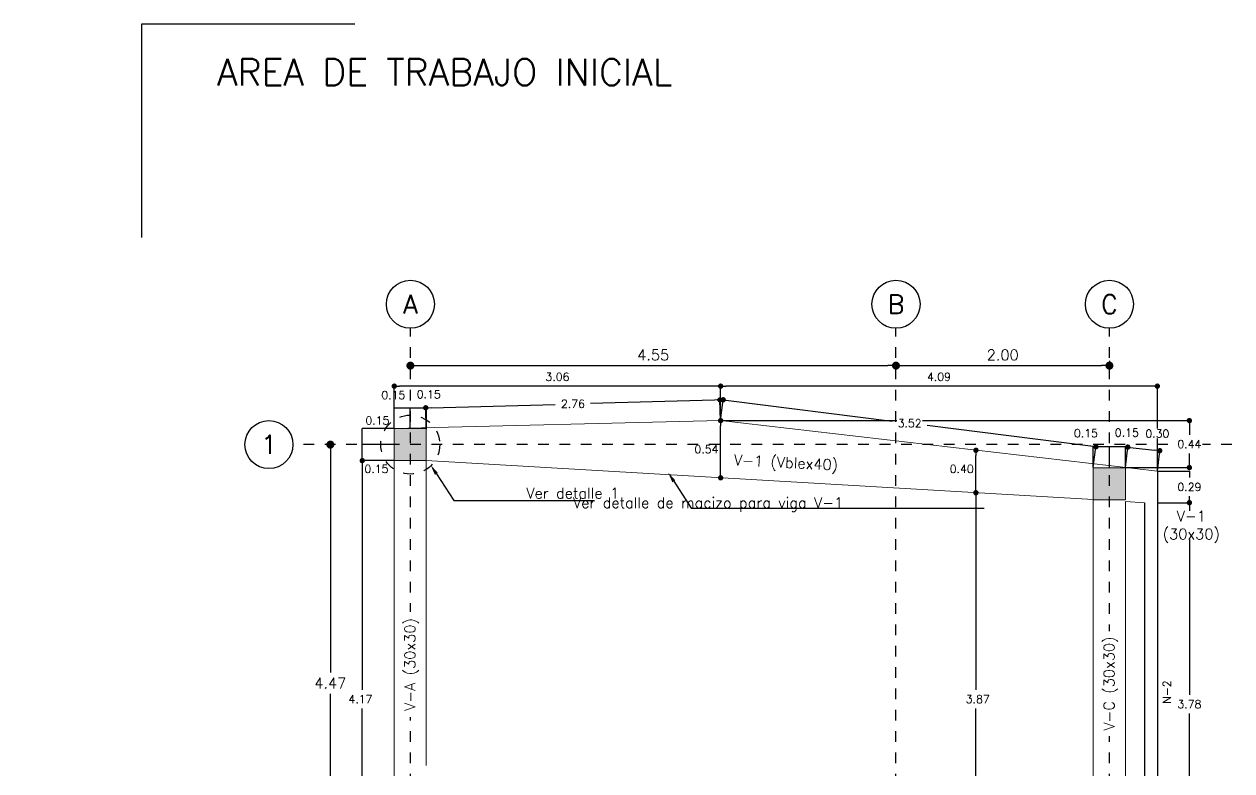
# Model space of a CAD drawing. Header units: millimetres. Extents: x -42 to 124, y -10 to 43.
# Drawn here: x 21.24 to 32.55, y 33.62 to 40.62 of the extents above; entities that cross this region are included whole.
import ezdxf
from ezdxf import colors
from ezdxf.entities.mleader import LeaderData, LeaderLine
from ezdxf.enums import TextEntityAlignment as Align
from ezdxf.math import Vec2, Vec3

# ---------------------------------------------------------------- set-up
doc = ezdxf.new("R2010")
doc.units = ezdxf.units.MM
doc.header["$LTSCALE"] = 0.01
doc.header["$PDMODE"] = 3
doc.linetypes.add('DASHDOT', pattern=[1, 0.5, -0.25, 0, -0.25])
doc.linetypes.add('DOT', pattern=[6.35, 0, -6.35])
for name, color, linetype in [('FC_CIRCULO DE EJES', 3, 'Continuous'), ('FC_COTAS', 1, 'Continuous'), ('FC_COTAS @ 50', 1, 'Continuous'), ('FC_COTAS EJES', 1, 'Continuous'), ('FC_COTAS EJES @ 50', 1, 'Continuous'), ('FC_DETALLES', 5, 'DOT'), ('FC_EJES', 1, 'DASHDOT'), ('FC_HATCH COLUMNAS', 253, 'Continuous'), ('FC_NERVIOS', 3, 'Continuous'), ('FC_R-175', 5, 'Continuous'), ('FC_R-60 @ 50', 11, 'Continuous'), ('FC_R-80 @ 50', 11, 'Continuous')]:
    doc.layers.add(name, color=color, linetype=linetype)
doc.layers.add('FC_COLUMNAS', color=5, linetype='Continuous', lineweight=15)
doc.layers.add('FC_VIGAS', color=2, linetype='Continuous', lineweight=0)
doc.layers.add('FC_HOJA', color=230, linetype='Continuous', plot=False)
doc.layers.add('FC_TEXTO NO IMPRIMIR', color=252, linetype='Continuous', plot=False)
doc.styles.add('FC_TEXT', font='romans.shx', dxfattribs={"height": 0.002})
doc.styles.add('FC_TEXT1', font='romans.shx')
doc.dimstyles.new('FC_COTAS', dxfattribs={"dimtxt": 0.0015, "dimasz": 0.001, "dimexe": 0, "dimexo": 0, "dimgap": 0.001, "dimtad": 1, "dimtih": 1, "dimtoh": 1, "dimzin": 0, "dimdsep": 46, "dimtxsty": 'FC_TEXT1', "dimblk": 'DOT', "dimcen": 0.09, "dimclrd": 256, "dimclre": 256, "dimclrt": 256, "dimadec": 0, "dimazin": 0, "dimtfac": 1, "dimtix": 1, "dimtmove": 2, "dimatfit": 3, "dimfxl": 1.002, "dimtolj": 1, "dimtzin": 0, "dimlwd": -1, "dimarcsym": 0})
doc.dimstyles.new('FC_COTAS EJES', dxfattribs={"dimtxt": 0.002, "dimasz": 0.0015, "dimexe": 0, "dimexo": 0, "dimgap": 0.001, "dimtad": 1, "dimtih": 1, "dimtoh": 1, "dimzin": 0, "dimdsep": 46, "dimtxsty": 'FC_TEXT1', "dimblk": 'DOT', "dimcen": 0.09, "dimclrd": 256, "dimclre": 256, "dimclrt": 256, "dimadec": 0, "dimazin": 0, "dimtfac": 1, "dimtix": 1, "dimtmove": 2, "dimatfit": 3, "dimfxl": 1.002, "dimtolj": 1, "dimtzin": 0, "dimlwd": -1, "dimarcsym": 0})

# ---------------------------------------------------------------- blocks, each defined once
blk = doc.blocks.new('FC_B_Columnas 1 E-1')
at = {"layer": 'FC_HATCH COLUMNAS', "ltscale": 0.6}
h = blk.add_hatch(color=256, dxfattribs=at)
h.dxf.hatch_style = 1
h.paths.add_polyline_path([(0, -0.3), (0.3, -0.3), (0.3, 0), (0, 0)])
h.paths.add_polyline_path([(6.55, -0.366), (6.55, -0.666), (6.85, -0.666), (6.85, -0.366)])
h.paths.add_polyline_path([(0.4, -4.47), (0, -4.47), (0, -4.77), (0.4, -4.77)])
h.paths.add_polyline_path([(6.45, -4.47), (6.45, -4.77), (6.85, -4.77), (6.85, -4.47)])
h.paths.add_polyline_path([(0.3, -8.52), (0, -8.52), (0, -8.82), (0.3, -8.82)])
h.paths.add_polyline_path([(4.55, -8.52), (4.55, -8.82), (4.85, -8.82), (4.85, -8.52)])
h.paths.add_polyline_path([(0.3, -12.57), (0, -12.57), (0, -12.87), (0.3, -12.87)])
h.paths.add_polyline_path([(4.55, -12.57), (4.55, -12.87), (4.85, -12.87), (4.85, -12.57)])
h.paths.add_polyline_path([(0.3, -16.53), (0, -16.53), (0, -16.83), (0.3, -16.83)])
h.paths.add_polyline_path([(4.55, -16.53), (4.55, -16.83), (4.85, -16.83), (4.85, -16.53)])
h.paths.add_polyline_path([(6.548, -8.43), (6.848, -8.43), (6.848, -8.73), (6.548, -8.73)])
at = {"layer": 'FC_COLUMNAS', "ltscale": 0.6}
for points in [[(0, 0), (0.3, 0), (0.3, -0.3), (0, -0.3)], [(6.85, -0.366), (6.55, -0.366), (6.55, -0.666), (6.85, -0.666)]]:
    blk.add_lwpolyline(points, close=True, dxfattribs=at)
blk = doc.blocks.new('FC_B_Eje')
at = {"layer": 'FC_CIRCULO DE EJES', "ltscale": 1.5}
blk.add_circle((0, 0), 0.0045, dxfattribs=at)
at = {"ltscale": 1.5, "style": 'FC_TEXT1'}
blk.add_attdef('EJE', text='', height=0.0035, dxfattribs=at).set_placement((0, 0), align=Align.MIDDLE_CENTER)
blk = doc.blocks.new('_Dot')
at = {"color": 0, "linetype": 'ByBlock', "lineweight": -2}
blk.add_line((-0.5, 0), (-1, 0), dxfattribs=at)
at = {"color": 0, "linetype": 'ByBlock', "const_width": 0.5}
blk.add_lwpolyline([(-0.25, 0, 1), (0.25, 0, 1)], format="xyb", close=True, dxfattribs=at)
blk = doc.blocks.new('*D29')
at = {"layer": 'Defpoints', "color": 0, "ltscale": 0.6, "transparency": 16777216}
for p in [(38.194, 32.31), (42.744, 32.31), (42.744, 32.31)]:
    blk.add_point(p, dxfattribs=at)
at = {"layer": 'FC_COTAS EJES', "ltscale": 0.6, "transparency": 16777216}
blk.add_line((38.269, 32.31), (42.669, 32.31), dxfattribs=at)
at = {"layer": 'FC_COTAS EJES', "ltscale": 0.6, "transparency": 16777216, "xscale": 0.075, "yscale": 0.075, "zscale": 0.075, "rotation": 180}
blk.add_blockref('_Dot', (38.194, 32.31), dxfattribs=at)
at = {"layer": 'FC_COTAS EJES', "ltscale": 0.6, "transparency": 16777216, "xscale": 0.075, "yscale": 0.075, "zscale": 0.075}
blk.add_blockref('_Dot', (42.744, 32.31), dxfattribs=at)
at = {"layer": 'FC_COTAS EJES', "ltscale": 0.6, "transparency": 16777216, "insert": (40.469, 32.41), "char_height": 0.1, "attachment_point": 5, "style": 'FC_TEXT1'}
blk.add_mtext('\\A1;4.55', dxfattribs=at)
blk = doc.blocks.new('*D30')
at = {"layer": 'Defpoints', "color": 0, "ltscale": 0.6, "transparency": 16777216}
for p in [(42.744, 32.31), (44.744, 32.354), (44.744, 32.31)]:
    blk.add_point(p, dxfattribs=at)
at = {"layer": 'FC_COTAS EJES', "ltscale": 0.6, "transparency": 16777216}
blk.add_line((42.819, 32.31), (44.669, 32.31), dxfattribs=at)
at = {"layer": 'FC_COTAS EJES', "lineweight": -2, "ltscale": 0.6, "transparency": 16777216}
blk.add_line((44.744, 32.354), (44.744, 32.31), dxfattribs=at)
at = {"layer": 'FC_COTAS EJES', "ltscale": 0.6, "transparency": 16777216, "xscale": 0.075, "yscale": 0.075, "zscale": 0.075, "rotation": 180}
blk.add_blockref('_Dot', (42.744, 32.31), dxfattribs=at)
at = {"layer": 'FC_COTAS EJES', "ltscale": 0.6, "transparency": 16777216, "xscale": 0.075, "yscale": 0.075, "zscale": 0.075}
blk.add_blockref('_Dot', (44.744, 32.31), dxfattribs=at)
at = {"layer": 'FC_COTAS EJES', "ltscale": 0.6, "transparency": 16777216, "insert": (43.744, 32.41), "char_height": 0.1, "attachment_point": 5, "style": 'FC_TEXT1'}
blk.add_mtext('\\A1;2.00', dxfattribs=at)
blk = doc.blocks.new('*D31')
at = {"layer": 'Defpoints', "color": 0, "ltscale": 0.6, "transparency": 16777216}
for p in [(37.444, 31.57), (37.444, 27.1), (37.444, 27.1)]:
    blk.add_point(p, dxfattribs=at)
at = {"layer": 'FC_COTAS EJES', "ltscale": 0.6, "transparency": 16777216}
for p, q in [((37.444, 31.495), (37.444, 29.435)), ((37.444, 27.175), (37.444, 29.235))]:
    blk.add_line(p, q, dxfattribs=at)
at = {"layer": 'FC_COTAS EJES', "ltscale": 0.6, "transparency": 16777216, "xscale": 0.075, "yscale": 0.075, "zscale": 0.075}
for p, rotation in [((37.444, 31.57), 90), ((37.444, 27.1), 270)]:
    blk.add_blockref('_Dot', p, dxfattribs=dict(at, rotation=rotation))
at = {"layer": 'FC_COTAS EJES', "ltscale": 0.6, "transparency": 16777216, "insert": (37.444, 29.335), "char_height": 0.1, "attachment_point": 5, "style": 'FC_TEXT1'}
blk.add_mtext('\\A1;4.47', dxfattribs=at)
blk = doc.blocks.new('*D361')
at = {"layer": 'Defpoints', "color": 0, "ltscale": 0.6, "transparency": 16777216}
for p in [(24.405, 36.532), (24.705, 36.532), (24.705, 32.362)]:
    blk.add_point(p, dxfattribs=at)
at = {"layer": 'FC_COTAS', "lineweight": -2, "ltscale": 0.6, "transparency": 16777216}
for p, q in [((24.705, 36.532), (24.405, 36.532)), ((24.705, 32.362), (24.405, 32.362))]:
    blk.add_line(p, q, dxfattribs=at)
at = {"layer": 'FC_COTAS', "ltscale": 0.6, "transparency": 16777216}
for p, q in [((24.405, 36.482), (24.405, 34.384)), ((24.405, 32.412), (24.405, 34.209))]:
    blk.add_line(p, q, dxfattribs=at)
at = {"layer": 'FC_COTAS', "ltscale": 0.6, "transparency": 16777216, "xscale": 0.05, "yscale": 0.05, "zscale": 0.05}
for p, rotation in [((24.405, 36.532), 90), ((24.405, 32.362), 270)]:
    blk.add_blockref('_Dot', p, dxfattribs=dict(at, rotation=rotation))
at = {"layer": 'FC_COTAS', "ltscale": 0.6, "transparency": 16777216, "insert": (24.388, 34.297), "char_height": 0.075, "attachment_point": 5, "style": 'FC_TEXT1'}
blk.add_mtext('\\A1;4.17', dxfattribs=at)
blk = doc.blocks.new('*D362')
at = {"layer": 'Defpoints', "color": 0, "ltscale": 0.6, "transparency": 16777216}
for p in [(24.405, 36.682), (24.705, 36.682), (24.705, 36.532)]:
    blk.add_point(p, dxfattribs=at)
at = {"layer": 'FC_COTAS', "lineweight": -2, "ltscale": 0.6, "transparency": 16777216}
for p, q in [((24.705, 36.682), (24.405, 36.682)), ((24.705, 36.532), (24.405, 36.532))]:
    blk.add_line(p, q, dxfattribs=at)
at = {"layer": 'FC_COTAS', "ltscale": 0.6, "transparency": 16777216}
blk.add_line((24.405, 36.532), (24.405, 36.682), dxfattribs=at)
at = {"layer": 'FC_COTAS', "ltscale": 0.6, "transparency": 16777216, "insert": (24.538, 36.454), "char_height": 0.075, "attachment_point": 5, "style": 'FC_TEXT1'}
blk.add_mtext('\\A1;0.15', dxfattribs=at)
blk = doc.blocks.new('*D363')
at = {"layer": 'Defpoints', "color": 0, "ltscale": 0.6, "transparency": 16777216}
for p in [(24.405, 36.832), (24.705, 36.832), (24.705, 36.682)]:
    blk.add_point(p, dxfattribs=at)
at = {"layer": 'FC_COTAS', "lineweight": -2, "ltscale": 0.6, "transparency": 16777216}
for p, q in [((24.705, 36.832), (24.405, 36.832)), ((24.705, 36.682), (24.405, 36.682))]:
    blk.add_line(p, q, dxfattribs=at)
at = {"layer": 'FC_COTAS', "ltscale": 0.6, "transparency": 16777216}
blk.add_line((24.405, 36.682), (24.405, 36.832), dxfattribs=at)
at = {"layer": 'FC_COTAS', "ltscale": 0.6, "transparency": 16777216, "insert": (24.547, 36.908), "char_height": 0.075, "attachment_point": 5, "style": 'FC_TEXT1'}
blk.add_mtext('\\A1;0.15', dxfattribs=at)
blk = doc.blocks.new('*D392')
at = {"layer": 'Defpoints', "color": 0, "ltscale": 0.6, "transparency": 16777216}
for p in [(30.155, 36.231), (30.155, 36.231), (30.155, 32.362)]:
    blk.add_point(p, dxfattribs=at)
at = {"layer": 'FC_COTAS', "ltscale": 0.6, "transparency": 16777216}
for p, q in [((30.155, 36.181), (30.155, 34.384)), ((30.155, 32.412), (30.155, 34.209))]:
    blk.add_line(p, q, dxfattribs=at)
at = {"layer": 'FC_COTAS', "lineweight": -2, "ltscale": 0.6, "transparency": 16777216}
blk.add_line((30.155, 32.362), (30.155, 32.362), dxfattribs=at)
at = {"layer": 'FC_COTAS', "ltscale": 0.6, "transparency": 16777216, "xscale": 0.05, "yscale": 0.05, "zscale": 0.05}
for p, rotation in [((30.155, 36.231), 90), ((30.155, 32.362), 270)]:
    blk.add_blockref('_Dot', p, dxfattribs=dict(at, rotation=rotation))
at = {"layer": 'FC_COTAS', "ltscale": 0.6, "transparency": 16777216, "insert": (30.172, 34.297), "char_height": 0.075, "attachment_point": 5, "style": 'FC_TEXT1'}
blk.add_mtext('\\A1;3.87', dxfattribs=at)
blk = doc.blocks.new('*D393')
at = {"layer": 'Defpoints', "color": 0, "ltscale": 0.6, "transparency": 16777216}
for p in [(30.155, 36.629), (30.155, 36.629), (30.155, 36.231)]:
    blk.add_point(p, dxfattribs=at)
at = {"layer": 'FC_COTAS', "ltscale": 0.6, "transparency": 16777216}
blk.add_line((30.155, 36.281), (30.155, 36.579), dxfattribs=at)
at = {"layer": 'FC_COTAS', "lineweight": -2, "ltscale": 0.6, "transparency": 16777216}
blk.add_line((30.155, 36.231), (30.155, 36.231), dxfattribs=at)
at = {"layer": 'FC_COTAS', "ltscale": 0.6, "transparency": 16777216, "xscale": 0.05, "yscale": 0.05, "zscale": 0.05}
for p, rotation in [((30.155, 36.629), 90), ((30.155, 36.231), 270)]:
    blk.add_blockref('_Dot', p, dxfattribs=dict(at, rotation=rotation))
at = {"layer": 'FC_COTAS', "ltscale": 0.6, "transparency": 16777216, "insert": (30.022, 36.454), "char_height": 0.075, "attachment_point": 5, "style": 'FC_TEXT1'}
blk.add_mtext('\\A1;0.40', dxfattribs=at)
blk = doc.blocks.new('*D400')
at = {"layer": 'Defpoints', "color": 0, "ltscale": 0.6, "transparency": 16777216}
for p in [(31.855, 36.138), (32.155, 36.138), (31.855, 32.362)]:
    blk.add_point(p, dxfattribs=at)
at = {"layer": 'FC_COTAS', "lineweight": -2, "ltscale": 0.6, "transparency": 16777216}
for p, q in [((31.855, 36.138), (32.155, 36.138)), ((31.855, 32.362), (32.155, 32.362))]:
    blk.add_line(p, q, dxfattribs=at)
at = {"layer": 'FC_COTAS', "ltscale": 0.6, "transparency": 16777216}
for p, q in [((32.155, 36.088), (32.155, 34.338)), ((32.155, 32.412), (32.155, 34.163))]:
    blk.add_line(p, q, dxfattribs=at)
at = {"layer": 'FC_COTAS', "ltscale": 0.6, "transparency": 16777216, "xscale": 0.05, "yscale": 0.05, "zscale": 0.05}
for p, rotation in [((32.155, 36.138), 90), ((32.155, 32.362), 270)]:
    blk.add_blockref('_Dot', p, dxfattribs=dict(at, rotation=rotation))
at = {"layer": 'FC_COTAS', "ltscale": 0.6, "transparency": 16777216, "insert": (32.155, 34.25), "char_height": 0.075, "attachment_point": 5, "style": 'FC_TEXT1'}
blk.add_mtext('\\A1;3.78', dxfattribs=at)
blk = doc.blocks.new('*D401')
at = {"layer": 'Defpoints', "color": 0, "ltscale": 0.6, "transparency": 16777216}
for p in [(31.855, 36.432), (32.155, 36.432), (31.855, 36.138)]:
    blk.add_point(p, dxfattribs=at)
at = {"layer": 'FC_COTAS', "lineweight": -2, "ltscale": 0.6, "transparency": 16777216}
for p, q in [((31.855, 36.432), (32.155, 36.432)), ((31.855, 36.138), (32.155, 36.138))]:
    blk.add_line(p, q, dxfattribs=at)
at = {"layer": 'FC_COTAS', "ltscale": 0.6, "transparency": 16777216}
for p, q in [((32.155, 36.432), (32.155, 36.373)), ((32.155, 36.138), (32.155, 36.198))]:
    blk.add_line(p, q, dxfattribs=at)
at = {"layer": 'FC_COTAS', "ltscale": 0.6, "transparency": 16777216, "insert": (32.155, 36.285), "char_height": 0.075, "attachment_point": 5, "style": 'FC_TEXT1'}
blk.add_mtext('\\A1;0.29', dxfattribs=at)
blk = doc.blocks.new('*D414')
at = {"layer": 'Defpoints', "color": 0, "ltscale": 0.6, "transparency": 16777216}
for p in [(27.763, 37.23), (27.763, 36.907), (31.855, 36.432)]:
    blk.add_point(p, dxfattribs=at)
at = {"layer": 'FC_COTAS', "lineweight": -2, "ltscale": 0.6, "transparency": 16777216}
for p, q in [((27.763, 36.907), (27.763, 37.23)), ((31.855, 36.432), (31.855, 37.23))]:
    blk.add_line(p, q, dxfattribs=at)
at = {"layer": 'FC_COTAS', "ltscale": 0.6, "transparency": 16777216}
blk.add_line((31.805, 37.23), (27.813, 37.23), dxfattribs=at)
at = {"layer": 'FC_COTAS', "ltscale": 0.6, "transparency": 16777216, "xscale": 0.05, "yscale": 0.05, "zscale": 0.05, "rotation": 180}
blk.add_blockref('_Dot', (27.763, 37.23), dxfattribs=at)
at = {"layer": 'FC_COTAS', "ltscale": 0.6, "transparency": 16777216, "xscale": 0.05, "yscale": 0.05, "zscale": 0.05}
blk.add_blockref('_Dot', (31.855, 37.23), dxfattribs=at)
at = {"layer": 'FC_COTAS', "ltscale": 0.6, "transparency": 16777216, "insert": (29.809, 37.317), "char_height": 0.075, "attachment_point": 5, "style": 'FC_TEXT1'}
blk.add_mtext('\\A1;4.09', dxfattribs=at)
blk = doc.blocks.new('*D415')
at = {"layer": 'Defpoints', "color": 0, "ltscale": 0.6, "transparency": 16777216}
for p in [(24.855, 37.027), (24.705, 36.832), (24.855, 36.832)]:
    blk.add_point(p, dxfattribs=at)
at = {"layer": 'FC_COTAS', "lineweight": -2, "ltscale": 0.6, "transparency": 16777216}
for p, q in [((24.705, 36.832), (24.705, 37.027)), ((24.855, 36.832), (24.855, 37.027))]:
    blk.add_line(p, q, dxfattribs=at)
at = {"layer": 'FC_COTAS', "ltscale": 0.6, "transparency": 16777216}
blk.add_line((24.705, 37.027), (24.855, 37.027), dxfattribs=at)
at = {"layer": 'FC_COTAS', "ltscale": 0.6, "transparency": 16777216, "insert": (24.696, 37.146), "char_height": 0.075, "attachment_point": 5, "style": 'FC_TEXT1'}
blk.add_mtext('\\A1;0.15', dxfattribs=at)
blk = doc.blocks.new('*D510')
at = {"layer": 'Defpoints', "color": 0, "ltscale": 0.6, "transparency": 16777216}
for p in [(25.006, 37.027), (24.855, 36.832), (25.006, 36.828)]:
    blk.add_point(p, dxfattribs=at)
at = {"layer": 'FC_COTAS', "lineweight": -2, "ltscale": 0.6, "transparency": 16777216}
for p, q in [((24.855, 36.832), (24.855, 37.027)), ((25.006, 36.828), (25.006, 37.027))]:
    blk.add_line(p, q, dxfattribs=at)
at = {"layer": 'FC_COTAS', "ltscale": 0.6, "transparency": 16777216}
blk.add_line((24.855, 37.027), (25.006, 37.027), dxfattribs=at)
at = {"layer": 'FC_COTAS', "ltscale": 0.6, "transparency": 16777216, "insert": (25.028, 37.153), "char_height": 0.075, "attachment_point": 5, "style": 'FC_TEXT1'}
blk.add_mtext('\\A1;0.15', dxfattribs=at)
blk = doc.blocks.new('*D509')
at = {"layer": 'Defpoints', "color": 0, "ltscale": 0.6, "transparency": 16777216}
for p in [(27.757, 37.101), (27.763, 36.907), (25.005, 36.832)]:
    blk.add_point(p, dxfattribs=at)
at = {"layer": 'FC_COTAS', "lineweight": -2, "ltscale": 0.6, "transparency": 16777216}
for p, q in [((25.005, 36.832), (25, 37.027)), ((27.763, 36.907), (27.757, 37.101))]:
    blk.add_line(p, q, dxfattribs=at)
at = {"layer": 'FC_COTAS', "ltscale": 0.6, "transparency": 16777216}
for p, q in [((25.05, 37.028), (26.214, 37.059)), ((27.707, 37.1), (26.543, 37.068))]:
    blk.add_line(p, q, dxfattribs=at)
at = {"layer": 'FC_COTAS', "ltscale": 0.6, "transparency": 16777216, "xscale": 0.05, "yscale": 0.05, "zscale": 0.05}
for p, rotation in [((27.757, 37.101), 1.546027133169705), ((25, 37.027), 181.5460271331697)]:
    blk.add_blockref('_Dot', p, dxfattribs=dict(at, rotation=rotation))
at = {"layer": 'FC_COTAS', "ltscale": 0.6, "transparency": 16777216, "insert": (26.379, 37.064), "char_height": 0.075, "attachment_point": 5, "style": 'FC_TEXT1'}
blk.add_mtext('\\A1;2.76', dxfattribs=at)
blk = doc.blocks.new('*D416')
at = {"layer": 'Defpoints', "color": 0, "ltscale": 0.6, "transparency": 16777216}
for p in [(31.405, 36.662), (31.405, 36.467), (31.555, 36.467)]:
    blk.add_point(p, dxfattribs=at)
at = {"layer": 'FC_COTAS', "lineweight": -2, "ltscale": 0.6, "transparency": 16777216}
for p, q in [((31.405, 36.467), (31.405, 36.662)), ((31.555, 36.467), (31.555, 36.662))]:
    blk.add_line(p, q, dxfattribs=at)
at = {"layer": 'FC_COTAS', "ltscale": 0.6, "transparency": 16777216}
blk.add_line((31.555, 36.662), (31.405, 36.662), dxfattribs=at)
at = {"layer": 'FC_COTAS', "ltscale": 0.6, "transparency": 16777216, "insert": (31.569, 36.794), "char_height": 0.075, "attachment_point": 5, "style": 'FC_TEXT1'}
blk.add_mtext('\\A1;0.15', dxfattribs=at)
blk = doc.blocks.new('*D417')
at = {"layer": 'Defpoints', "color": 0, "ltscale": 0.6, "transparency": 16777216}
for p in [(31.255, 36.662), (31.255, 36.467), (31.405, 36.467)]:
    blk.add_point(p, dxfattribs=at)
at = {"layer": 'FC_COTAS', "lineweight": -2, "ltscale": 0.6, "transparency": 16777216}
for p, q in [((31.255, 36.467), (31.255, 36.662)), ((31.405, 36.467), (31.405, 36.662))]:
    blk.add_line(p, q, dxfattribs=at)
at = {"layer": 'FC_COTAS', "ltscale": 0.6, "transparency": 16777216}
blk.add_line((31.405, 36.662), (31.255, 36.662), dxfattribs=at)
at = {"layer": 'FC_COTAS', "ltscale": 0.6, "transparency": 16777216, "insert": (31.186, 36.789), "char_height": 0.075, "attachment_point": 5, "style": 'FC_TEXT1'}
blk.add_mtext('\\A1;0.15', dxfattribs=at)
blk = doc.blocks.new('*D418')
at = {"layer": 'Defpoints', "color": 0, "ltscale": 0.6, "transparency": 16777216}
for p in [(27.763, 36.907), (32.155, 36.907), (31.555, 36.467)]:
    blk.add_point(p, dxfattribs=at)
at = {"layer": 'FC_COTAS', "lineweight": -2, "ltscale": 0.6, "transparency": 16777216}
for p, q in [((27.763, 36.907), (32.155, 36.907)), ((31.555, 36.467), (32.155, 36.467))]:
    blk.add_line(p, q, dxfattribs=at)
at = {"layer": 'FC_COTAS', "ltscale": 0.6, "transparency": 16777216}
for p, q in [((32.155, 36.857), (32.155, 36.774)), ((32.155, 36.517), (32.155, 36.599))]:
    blk.add_line(p, q, dxfattribs=at)
at = {"layer": 'FC_COTAS', "ltscale": 0.6, "transparency": 16777216, "xscale": 0.05, "yscale": 0.05, "zscale": 0.05}
for p, rotation in [((32.155, 36.907), 90), ((32.155, 36.467), 270)]:
    blk.add_blockref('_Dot', p, dxfattribs=dict(at, rotation=rotation))
at = {"layer": 'FC_COTAS', "ltscale": 0.6, "transparency": 16777216, "insert": (32.155, 36.687), "char_height": 0.075, "attachment_point": 5, "style": 'FC_TEXT1', "bg_fill": 3, "box_fill_scale": 1.1, "bg_fill_color": 256, "bg_fill_true_color": 13158600, "bg_fill_transparency": 0}
blk.add_mtext('\\A1;0.44', dxfattribs=at)
blk = doc.blocks.new('*D419')
at = {"layer": 'Defpoints', "color": 0, "ltscale": 0.6, "transparency": 16777216}
for p in [(24.705, 37.23), (27.763, 36.907), (24.705, 36.832)]:
    blk.add_point(p, dxfattribs=at)
at = {"layer": 'FC_COTAS', "lineweight": -2, "ltscale": 0.6, "transparency": 16777216}
for p, q in [((24.705, 36.832), (24.705, 37.23)), ((27.763, 36.907), (27.763, 37.23))]:
    blk.add_line(p, q, dxfattribs=at)
at = {"layer": 'FC_COTAS', "ltscale": 0.6, "transparency": 16777216}
blk.add_line((27.713, 37.23), (24.755, 37.23), dxfattribs=at)
at = {"layer": 'FC_COTAS', "ltscale": 0.6, "transparency": 16777216, "xscale": 0.05, "yscale": 0.05, "zscale": 0.05, "rotation": 180}
blk.add_blockref('_Dot', (24.705, 37.23), dxfattribs=at)
at = {"layer": 'FC_COTAS', "ltscale": 0.6, "transparency": 16777216, "xscale": 0.05, "yscale": 0.05, "zscale": 0.05}
blk.add_blockref('_Dot', (27.763, 37.23), dxfattribs=at)
at = {"layer": 'FC_COTAS', "ltscale": 0.6, "transparency": 16777216, "insert": (26.234, 37.317), "char_height": 0.075, "attachment_point": 5, "style": 'FC_TEXT1'}
blk.add_mtext('\\A1;3.06', dxfattribs=at)
blk = doc.blocks.new('*D420')
at = {"layer": 'Defpoints', "color": 0, "ltscale": 0.6, "transparency": 16777216}
for p in [(27.763, 36.907), (31.28, 36.662), (31.255, 36.467)]:
    blk.add_point(p, dxfattribs=at)
at = {"layer": 'FC_COTAS', "lineweight": -2, "ltscale": 0.6, "transparency": 16777216}
for p, q in [((27.763, 36.907), (27.787, 37.102)), ((31.255, 36.467), (31.28, 36.662))]:
    blk.add_line(p, q, dxfattribs=at)
at = {"layer": 'FC_COTAS', "ltscale": 0.6, "transparency": 16777216}
for p, q in [((27.837, 37.096), (29.369, 36.902)), ((31.23, 36.668), (29.698, 36.861))]:
    blk.add_line(p, q, dxfattribs=at)
at = {"layer": 'FC_COTAS', "ltscale": 0.6, "transparency": 16777216, "xscale": 0.05, "yscale": 0.05, "zscale": 0.05}
for p, rotation in [((27.787, 37.102), 172.8183313335483), ((31.28, 36.662), 352.8183313335483)]:
    blk.add_blockref('_Dot', p, dxfattribs=dict(at, rotation=rotation))
at = {"layer": 'FC_COTAS', "ltscale": 0.6, "transparency": 16777216, "insert": (29.534, 36.882), "char_height": 0.075, "attachment_point": 5, "style": 'FC_TEXT1', "bg_fill": 3, "box_fill_scale": 1.1, "bg_fill_color": 256, "bg_fill_true_color": 13158600, "bg_fill_transparency": 0}
blk.add_mtext('\\A1;3.52', dxfattribs=at)
blk = doc.blocks.new('*D421')
at = {"layer": 'Defpoints', "color": 0, "ltscale": 0.6, "transparency": 16777216}
for p in [(31.877, 36.625), (31.555, 36.467), (31.855, 36.432)]:
    blk.add_point(p, dxfattribs=at)
at = {"layer": 'FC_COTAS', "lineweight": -2, "ltscale": 0.6, "transparency": 16777216}
for p, q in [((31.555, 36.467), (31.578, 36.659)), ((31.855, 36.432), (31.877, 36.625))]:
    blk.add_line(p, q, dxfattribs=at)
at = {"layer": 'FC_COTAS', "ltscale": 0.6, "transparency": 16777216}
blk.add_line((31.627, 36.653), (31.828, 36.63), dxfattribs=at)
at = {"layer": 'FC_COTAS', "ltscale": 0.6, "transparency": 16777216, "xscale": 0.05, "yscale": 0.05, "zscale": 0.05}
for p, rotation in [((31.578, 36.659), 173.4201966135712), ((31.877, 36.625), 353.4201966135712)]:
    blk.add_blockref('_Dot', p, dxfattribs=dict(at, rotation=rotation))
at = {"layer": 'FC_COTAS', "ltscale": 0.6, "transparency": 16777216, "insert": (31.855, 36.785), "char_height": 0.075, "attachment_point": 5, "style": 'FC_TEXT1', "bg_fill": 3, "box_fill_scale": 1.1, "bg_fill_color": 256, "bg_fill_true_color": 13158600, "bg_fill_transparency": 0}
blk.add_mtext('\\A1;0.30', dxfattribs=at)
blk = doc.blocks.new('*D422')
at = {"layer": 'Defpoints', "color": 0, "ltscale": 0.6, "transparency": 16777216}
for p in [(27.763, 36.907), (27.763, 36.907), (27.763, 36.371)]:
    blk.add_point(p, dxfattribs=at)
at = {"layer": 'FC_COTAS', "ltscale": 0.6, "transparency": 16777216}
blk.add_line((27.763, 36.421), (27.763, 36.857), dxfattribs=at)
at = {"layer": 'FC_COTAS', "lineweight": -2, "ltscale": 0.6, "transparency": 16777216}
blk.add_line((27.763, 36.371), (27.763, 36.371), dxfattribs=at)
at = {"layer": 'FC_COTAS', "ltscale": 0.6, "transparency": 16777216, "xscale": 0.05, "yscale": 0.05, "zscale": 0.05}
for p, rotation in [((27.763, 36.907), 90), ((27.763, 36.371), 270)]:
    blk.add_blockref('_Dot', p, dxfattribs=dict(at, rotation=rotation))
at = {"layer": 'FC_COTAS', "ltscale": 0.6, "transparency": 16777216, "insert": (27.63, 36.639), "char_height": 0.075, "attachment_point": 5, "style": 'FC_TEXT1'}
blk.add_mtext('\\A1;0.54', dxfattribs=at)
blk = doc.blocks.new('FC_B_Ejes 1 E-1')
at = {"layer": 'FC_EJES', "ltscale": 0.6}
for points in [[(38.194, 14.384), (38.194, 32.66)], [(42.744, 14.384), (42.744, 32.66)], [(44.744, 14.384), (44.744, 32.66)], [(45.891, 31.57), (37.094, 31.57)]]:
    blk.add_lwpolyline(points, dxfattribs=at)
at = {"layer": 'FC_R-175'}
ref = blk.add_blockref('FC_B_Eje', (38.194, 32.885), dxfattribs=dict(at, xscale=50, yscale=50, zscale=50))
ref.add_attrib('EJE', 'A', dxfattribs={"layer": '0', "color": 0, "ltscale": 1.5, "height": 0.175, "style": 'FC_TEXT1'}).set_placement((38.194, 32.885), align=Align.MIDDLE_CENTER)
ref = blk.add_blockref('FC_B_Eje', (42.744, 32.885), dxfattribs=dict(at, xscale=50, yscale=50, zscale=50))
ref.add_attrib('EJE', 'B', dxfattribs={"layer": '0', "color": 0, "ltscale": 1.5, "height": 0.175, "style": 'FC_TEXT1'}).set_placement((42.744, 32.885), align=Align.MIDDLE_CENTER)
ref = blk.add_blockref('FC_B_Eje', (44.744, 32.885), dxfattribs=dict(at, xscale=50, yscale=50, zscale=50))
ref.add_attrib('EJE', 'C', dxfattribs={"layer": '0', "color": 0, "ltscale": 1.5, "height": 0.175, "style": 'FC_TEXT1'}).set_placement((44.744, 32.885), align=Align.MIDDLE_CENTER)
ref = blk.add_blockref('FC_B_Eje', (36.869, 31.57), dxfattribs=dict(at, xscale=50, yscale=50, zscale=50))
ref.add_attrib('EJE', '1', dxfattribs={"layer": '0', "color": 0, "ltscale": 1.5, "height": 0.175, "style": 'FC_TEXT1'}).set_placement((36.869, 31.57), align=Align.MIDDLE_CENTER)
at = {"layer": 'FC_COTAS EJES @ 50', "ltscale": 0.6}
for base, p1, p2, picture, middle in [((42.744, 32.31), (38.194, 32.31), (42.744, 32.31), '*D29', (40.469, 32.41)), ((44.744, 32.31), (42.744, 32.31), (44.744, 32.354), '*D30', (43.744, 32.41))]:
    dim = blk.add_linear_dim(base=base, p1=p1, p2=p2, dimstyle='FC_COTAS EJES', override={"dimscale": 50, "dimtix": 1, "dimtofl": 1, "dimtmove": 2, "dimatfit": 3}, dxfattribs=at)
    dim.commit()
    dim.dimension.update_dxf_attribs({"geometry": picture, "text_midpoint": middle})
dim = blk.add_linear_dim(base=(37.444, 27.1), p1=(37.444, 31.57), p2=(37.444, 27.1), angle=90, dimstyle='FC_COTAS EJES', override={"dimscale": 50, "dimtix": 1, "dimtofl": 1, "dimtmove": 2, "dimatfit": 3}, dxfattribs=at)
dim.commit()
dim.dimension.update_dxf_attribs({"geometry": '*D31', "text_midpoint": (37.444, 29.335)})

msp = doc.modelspace()

# ---------------------------------------------------------------- linework, layer by layer
at = {"layer": 'FC_DETALLES', "ltscale": 0.01}
msp.add_circle((24.855, 36.682), 0.276, dxfattribs=at)
at = {"layer": 'FC_HOJA', "ltscale": 0.6}
msp.add_lwpolyline([(24.337, 40.622), (22.337, 40.622), (22.337, 38.622)], dxfattribs=at)
at = {"layer": 'FC_NERVIOS', "ltscale": 0.6}
for p, q in [((31.855, 36.432), (31.855, 28.103)), ((31.735, 36.138), (31.735, 32.362))]:
    msp.add_line(p, q, dxfattribs=at)
at = {"layer": 'FC_VIGAS', "ltscale": 0.6}
for p, q in [((24.705, 32.362), (24.705, 36.532)), ((25.005, 36.532), (31.255, 36.167)), ((25.005, 33.675), (25.005, 36.532)), ((31.255, 32.362), (31.255, 36.167)), ((31.555, 36.149), (31.735, 36.138)), ((31.555, 32.362), (31.555, 36.149))]:
    msp.add_line(p, q, dxfattribs=at)
msp.add_lwpolyline([(31.855, 36.432), (27.763, 36.907), (24.705, 36.832)], dxfattribs=at)

# ---------------------------------------------------------------- block references
at = {"layer": 'FC_COLUMNAS'}
msp.add_blockref('FC_B_Columnas 1 E-1', (24.705, 36.832), dxfattribs=at)
at = {"layer": 'FC_EJES'}
msp.add_blockref('FC_B_Ejes 1 E-1', (-13.338, 5.112), dxfattribs=at)

# ---------------------------------------------------------------- texts
at = {"layer": 'FC_R-60 @ 50', "insert": (31.944, 34.363), "char_height": 0.075, "attachment_point": 5, "rotation": 90, "style": 'FC_TEXT'}
msp.add_mtext('N-2', dxfattribs=at)
at = {"layer": 'FC_TEXTO NO IMPRIMIR', "insert": (25.177, 40.172), "char_height": 0.25, "width": 4.90726, "attachment_point": 5, "style": 'FC_TEXT1'}
msp.add_mtext('AREA DE TRABAJO INICIAL', dxfattribs=at)

# ---------------------------------------------------------------- dimensions: what is measured, and where the dimension line sits
at = {"layer": 'FC_COTAS @ 50', "ltscale": 0.6}
for base, p1, p2, angle, picture, middle, dimtype in [((24.855, 37.027), (24.705, 36.832), (24.855, 36.832), 0, '*D415', (24.696, 37.146), 129), ((24.405, 36.832), (24.705, 36.682), (24.705, 36.832), 90, '*D363', (24.547, 36.908), 128), ((31.255, 36.662), (31.405, 36.467), (31.255, 36.467), 180, '*D417', (31.186, 36.789), 129), ((31.405, 36.662), (31.555, 36.467), (31.405, 36.467), 180, '*D416', (31.569, 36.794), 129), ((24.405, 36.682), (24.705, 36.532), (24.705, 36.682), 90, '*D362', (24.538, 36.454), 128), ((24.405, 36.532), (24.705, 32.362), (24.705, 36.532), 90, '*D361', (24.388, 34.297), 128), ((30.155, 36.629), (30.155, 36.231), (30.155, 36.629), 90, '*D393', (30.022, 36.454), 128), ((30.155, 36.231), (30.155, 32.362), (30.155, 36.231), 90, '*D392', (30.172, 34.297), 128)]:
    dim = msp.add_linear_dim(base=base, p1=p1, p2=p2, angle=angle, dimstyle='FC_COTAS', override={"dimscale": 50, "dimtix": 1, "dimtofl": 1, "dimtmove": 2, "dimatfit": 3}, dxfattribs=at)
    dim.commit()
    dim.dimension.update_dxf_attribs({"geometry": picture, "text_midpoint": middle, "dimtype": dimtype})
dim = msp.add_linear_dim(base=(25.006, 37.027), p1=(24.855, 36.832), p2=(25.006, 36.828), dimstyle='FC_COTAS', override={"dimscale": 50, "dimtix": 1, "dimtofl": 1, "dimtmove": 2, "dimatfit": 3}, dxfattribs=at)
dim.commit()
dim.dimension.update_dxf_attribs({"geometry": '*D510', "text_midpoint": (25.028, 37.153), "dimtype": 128})
dim = msp.add_aligned_dim(p1=(25.005, 36.832), p2=(27.763, 36.907), distance=0.194, dimstyle='FC_COTAS', override={"dimscale": 50, "dimtix": 1, "dimtofl": 1, "dimtmove": 2, "dimatfit": 3}, dxfattribs=at)
dim.commit()
dim.dimension.update_dxf_attribs({"geometry": '*D509', "text_midpoint": (26.379, 37.064)})
for base, p1, p2, picture, middle in [((32.155, 36.432), (31.855, 36.138), (31.855, 36.432), '*D401', (32.155, 36.285)), ((32.155, 36.138), (31.855, 32.362), (31.855, 36.138), '*D400', (32.155, 34.25))]:
    dim = msp.add_linear_dim(base=base, p1=p1, p2=p2, angle=90, dimstyle='FC_COTAS', override={"dimscale": 50, "dimtix": 1, "dimtofl": 1, "dimtmove": 2, "dimatfit": 3}, dxfattribs=at)
    dim.commit()
    dim.dimension.update_dxf_attribs({"geometry": picture, "text_midpoint": middle})

# ---------------------------------------------------------------- leaders
at = {"layer": 'FC_COTAS @ 50', "ltscale": 0.9}
ml = msp.add_multileader_mtext('Standard', dxfattribs=at)
ml.set_content('\\pxi-4,l4,qr,t6;Ver detalle 1 ^I', color=11, style='FC_TEXT1')
ml.set_leader_properties(color=256)
ml.build(insert=Vec2(0, 0))
ml.multileader.update_dxf_attribs({"text_left_attachment_type": 6, "text_right_attachment_type": 6, "dogleg_length": 0.008, "arrow_head_size": 0.1, "scale": 50})
ctx = ml.context
ctx.base_point, ctx.scale, ctx.char_height, ctx.arrow_head_size, ctx.landing_gap_size, ctx.plane_origin = Vec3(25.562, 36.157), 50, 0.1, 0.1, 0.05, Vec3(18.802, 34.424)
ctx.left_attachment, ctx.right_attachment, ctx.text_align_type = 6, 6, 2
notes = []
notes.append((ctx, [(0, (1, 1, 0), (25.263, 36.157), (1, 0), 0.299, [(0, [(25.045, 36.492)], 0, [])])]))
ctx.mtext.insert, ctx.mtext.width, ctx.mtext.alignment, ctx.mtext.flow_direction = Vec3(26.812, 36.277), 1.38203, 3, 5
for ctx, leaders in notes:
    for number, flags, end, landing, length, lines in leaders:
        leader = LeaderData()
        leader.index, (leader.has_last_leader_line, leader.has_dogleg_vector, leader.attachment_direction) = number, flags
        leader.last_leader_point, leader.dogleg_vector, leader.dogleg_length = Vec3(end), Vec3(landing), length
        for number, points, colour, breaks in lines:
            line = LeaderLine()
            line.index, line.vertices, line.color, line.breaks = number, Vec3.list(points), colors.encode_raw_color(colour), breaks
            leader.lines.append(line)
        ctx.leaders.append(leader)

# ---------------------------------------------------------------- next in the draw order: texts
at = {"layer": 'FC_R-80 @ 50', "char_height": 0.1, "attachment_point": 5, "style": 'FC_TEXT', "bg_fill": 3, "box_fill_scale": 1, "bg_fill_color": 256, "bg_fill_transparency": 0}
for s, insert, width, rotation in [('V-1 (Vblex40)', (28.375, 36.498), 1.09148, 357.0706), ('V-A (30x30)', (24.869, 34.621), 0.98195, 90), ('V-C (30x30)', (31.419, 34.442), 0.98195, 90)]:
    msp.add_mtext(s, dxfattribs=dict(at, insert=insert, width=width, rotation=rotation))
at = {"layer": 'FC_R-80 @ 50', "insert": (32.173, 35.911), "char_height": 0.1, "width": 0.57719, "attachment_point": 5, "style": 'FC_TEXT', "bg_fill": 3, "box_fill_scale": 1, "bg_fill_color": 256, "bg_fill_transparency": 0}
msp.add_mtext('V-1 (30x30)', dxfattribs=at)

# ---------------------------------------------------------------- next in the draw order: dimensions: what is measured, and where the dimension line sits
at = {"layer": 'FC_COTAS @ 50', "ltscale": 0.6}
dim = msp.add_linear_dim(base=(27.763, 37.23), p1=(31.855, 36.432), p2=(27.763, 36.907), dimstyle='FC_COTAS', override={"dimscale": 50, "dimtix": 1, "dimtofl": 1, "dimtmove": 2, "dimatfit": 3}, dxfattribs=at)
dim.commit()
dim.dimension.update_dxf_attribs({"geometry": '*D414', "text_midpoint": (29.809, 37.317)})

# ---------------------------------------------------------------- next in the draw order: dimensions: what is measured, and where the dimension line sits
dim = msp.add_linear_dim(base=(32.155, 36.907), p1=(31.555, 36.467), p2=(27.763, 36.907), angle=90, dimstyle='FC_COTAS', override={"dimscale": 50, "dimtix": 1, "dimtofl": 1, "dimtmove": 2, "dimatfit": 3, "dimtfill": 1}, dxfattribs=at)
dim.commit()
dim.dimension.update_dxf_attribs({"geometry": '*D418', "text_midpoint": (32.155, 36.687)})

# ---------------------------------------------------------------- next in the draw order: dimensions: what is measured, and where the dimension line sits
dim = msp.add_linear_dim(base=(24.705, 37.23), p1=(27.763, 36.907), p2=(24.705, 36.832), dimstyle='FC_COTAS', override={"dimscale": 50, "dimtix": 1, "dimtofl": 1, "dimtmove": 2, "dimatfit": 3}, dxfattribs=at)
dim.commit()
dim.dimension.update_dxf_attribs({"geometry": '*D419', "text_midpoint": (26.234, 37.317)})
dim = msp.add_linear_dim(base=(31.877, 36.625), p1=(31.555, 36.467), p2=(31.855, 36.432), angle=353.4202, dimstyle='FC_COTAS', override={"dimscale": 50, "dimtix": 1, "dimtofl": 1, "dimtmove": 2, "dimatfit": 3, "dimtfill": 1}, dxfattribs=at)
dim.commit()
dim.dimension.update_dxf_attribs({"geometry": '*D421', "text_midpoint": (31.855, 36.785), "dimtype": 129})

# ---------------------------------------------------------------- next in the draw order: dimensions: what is measured, and where the dimension line sits
dim = msp.add_aligned_dim(p1=(27.763, 36.907), p2=(31.255, 36.467), distance=0.197, dimstyle='FC_COTAS', override={"dimscale": 50, "dimtix": 1, "dimtofl": 1, "dimtmove": 2, "dimatfit": 3, "dimtfill": 1}, dxfattribs=at)
dim.commit()
dim.dimension.update_dxf_attribs({"geometry": '*D420', "text_midpoint": (29.534, 36.882)})

# ---------------------------------------------------------------- next in the draw order: dimensions: what is measured, and where the dimension line sits
dim = msp.add_linear_dim(base=(27.763, 36.907), p1=(27.763, 36.371), p2=(27.763, 36.907), angle=90, dimstyle='FC_COTAS', override={"dimscale": 50, "dimtix": 1, "dimtofl": 1, "dimtmove": 2, "dimatfit": 3}, dxfattribs=at)
dim.commit()
dim.dimension.update_dxf_attribs({"geometry": '*D422', "text_midpoint": (27.63, 36.639), "dimtype": 128})

# ---------------------------------------------------------------- next in the draw order: leaders
at = {"layer": 'FC_COTAS @ 50', "ltscale": 0.9}
ml = msp.add_multileader_mtext('Standard', dxfattribs=at)
ml.set_content('\\pxi-4,l4,qr,t6;Ver detalle de macizo para viga V-1 ^I', color=11, style='FC_TEXT1')
ml.set_leader_properties(color=256)
ml.build(insert=Vec2(0, 0))
ml.multileader.update_dxf_attribs({"text_left_attachment_type": 6, "text_right_attachment_type": 6, "dogleg_length": 0.008, "arrow_head_size": 0.1, "scale": 50})
ctx = ml.context
ctx.base_point, ctx.scale, ctx.char_height, ctx.arrow_head_size, ctx.landing_gap_size, ctx.plane_origin = Vec3(27.786, 36.087), 50, 0.1, 0.1, 0.05, Vec3(21.026, 34.354)
ctx.left_attachment, ctx.right_attachment, ctx.text_align_type = 6, 6, 2
notes = []
notes.append((ctx, [(0, (1, 1, 0), (27.487, 36.087), (1, 0), 0.299, [(0, [(27.27, 36.422)], 0, [])])]))
ctx.mtext.insert, ctx.mtext.width, ctx.mtext.alignment, ctx.mtext.flow_direction = Vec3(28.912, 36.187), 1.38203, 3, 5
for ctx, leaders in notes:
    for number, flags, end, landing, length, lines in leaders:
        leader = LeaderData()
        leader.index, (leader.has_last_leader_line, leader.has_dogleg_vector, leader.attachment_direction) = number, flags
        leader.last_leader_point, leader.dogleg_vector, leader.dogleg_length = Vec3(end), Vec3(landing), length
        for number, points, colour, breaks in lines:
            line = LeaderLine()
            line.index, line.vertices, line.color, line.breaks = number, Vec3.list(points), colors.encode_raw_color(colour), breaks
            leader.lines.append(line)
        ctx.leaders.append(leader)

doc.saveas('drawing.dxf')
